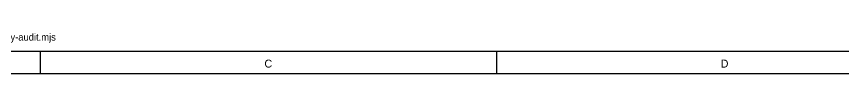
# Model space of a CAD drawing. Extents: x 5 to 836, y 5 to 589.
# Drawn here: x 209.9 to 395.9, y 5 to 14.2 of the extents above; entities that cross this region are included whole.
import ezdxf
from ezdxf.enums import TextEntityAlignment as Align

# ---------------------------------------------------------------- set-up
doc = ezdxf.new("R2010")
doc.units = 0
for name, color, linetype in [('FRAME', 7, 'CONTINUOUS'), ('MARKUP-TEXT', 1, 'CONTINUOUS'), ('TEXT', 7, 'CONTINUOUS'), ('THIN', 7, 'CONTINUOUS')]:
    doc.layers.add(name, color=color, linetype=linetype)

msp = doc.modelspace()

# ---------------------------------------------------------------- linework, layer by layer
at = {"layer": 'FRAME'}
msp.add_line((831, 10), (10, 10), dxfattribs=at)
at = {"layer": 'THIN'}
for p, q in [((215.25, 10), (215.25, 5)), ((317.88, 10), (317.88, 5)), ((836, 5), (5, 5))]:
    msp.add_line(p, q, dxfattribs=at)

# ---------------------------------------------------------------- texts
at = {"layer": 'MARKUP-TEXT'}
msp.add_text('WORKING DRAWINGS OF THE GAME MODEL · Johansson World vessel · no flag, class or construction approval · buildFerryModel() as built, cut and drawn with hidden lines removed · issues from tools/ferry-audit.mjs', height=1.58, dxfattribs=at).set_placement((14, 12.5))
at = {"layer": 'TEXT'}
for s, p in [('C', (266.56, 6.4)), ('D', (369.19, 6.4))]:
    msp.add_text(s, height=1.8, dxfattribs=at).set_placement(p, align=Align.CENTER)

doc.saveas('drawing.dxf')
